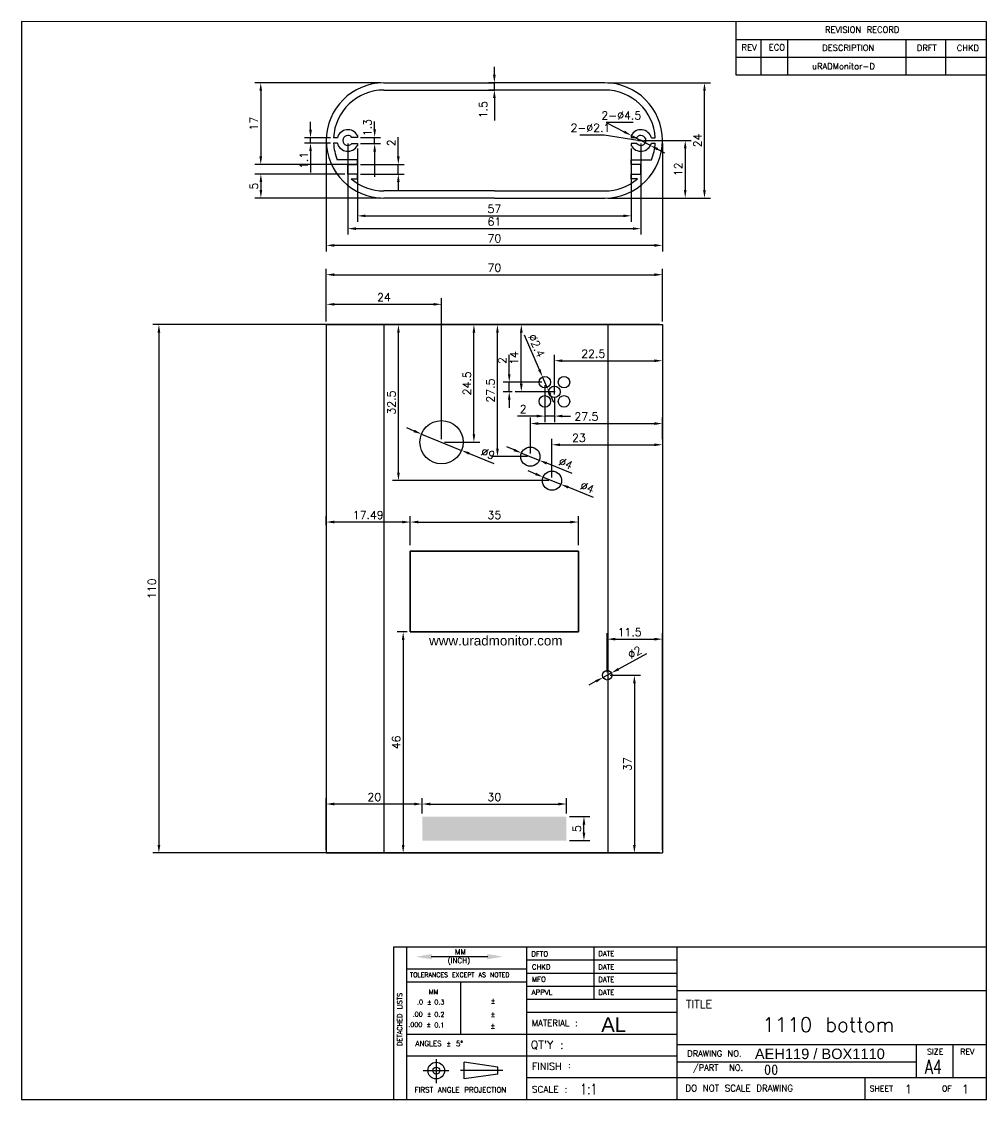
# Model space of a CAD drawing. Header units: millimetres. Extents: x 207 to 636, y 68 to 498.
# Drawn here: x 434.9 to 635.8, y 214.1 to 438.5 of the extents above; entities that cross this region are included whole.
import ezdxf
from ezdxf.enums import TextEntityAlignment as Align

# ---------------------------------------------------------------- set-up
doc = ezdxf.new("R2010")
doc.units = ezdxf.units.MM
for name, color, linetype, lineweight in [('Callout', 3, 'Continuous', 0), ('CAXA0', 7, 'Continuous', 70), ('Contour line', 1, 'Continuous', 15), ('Draw', 7, 'Continuous', 35), ('TEXT', 7, 'Continuous', 20)]:
    doc.layers.add(name, color=color, linetype=linetype, lineweight=lineweight)
doc.styles.add('_YES', font='ROMANC.SHX', dxfattribs={"height": 1.5})
doc.styles.add('ADESK2', font='romans')
doc.styles.get("Standard").update_dxf_attribs({"font": 'txt.shx'})
doc.styles.add('样式 1', font='Arial.ttf')
doc.dimstyles.new('ISO-25', dxfattribs={"dimtxt": 2.5, "dimasz": 2, "dimexe": 1.25, "dimexo": 0.625, "dimtad": 1, "dimdsep": 46, "dimtxsty": 'Standard', "dimcen": 2.5, "dimclrt": 256, "dimadec": 0, "dimazin": 0, "dimtfac": 1, "dimtmove": 0, "dimatfit": 3, "dimfxl": 1, "dimarcsym": 0})
picture_1 = doc.add_image_def('image1.png', size_in_pixel=(533, 256))

# ---------------------------------------------------------------- blocks, each defined once
blk = doc.blocks.new('*D104')
at = {"layer": 'Callout', "color": 0, "lineweight": -2, "transparency": 16777216}
for p, q in [((564.44, 413.7), (574.3, 413.7)), ((573.05, 412.04), (573.05, 403.37)), ((556.94, 401.7), (574.3, 401.7))]:
    blk.add_line(p, q, dxfattribs=at)
at = {"layer": 'Callout', "color": 0, "lineweight": 35, "transparency": 16777216}
for points in [[(572.78, 412.04), (573.33, 412.04), (573.05, 413.7)], [(572.78, 403.37), (573.33, 403.37), (573.05, 401.7)]]:
    blk.add_solid(points, dxfattribs=at)
at = {"layer": 'Defpoints', "color": 0, "lineweight": 35, "transparency": 16777216}
for p in [(563.82, 413.7), (556.32, 401.7), (573.05, 401.7)]:
    blk.add_point(p, dxfattribs=at)
at = {"layer": 'Callout', "lineweight": 25, "transparency": 16777216, "insert": (571.6, 407.7), "char_height": 1.667, "attachment_point": 5, "rotation": 90}
blk.add_mtext('12', dxfattribs=at)
blk = doc.blocks.new('*D102')
at = {"layer": 'Callout', "color": 0, "lineweight": -2, "transparency": 16777216}
for p, q in [((498.32, 413.08), (498.32, 390.61)), ((568.32, 413.08), (568.32, 390.61)), ((566.65, 391.86), (499.98, 391.86))]:
    blk.add_line(p, q, dxfattribs=at)
at = {"layer": 'Callout', "color": 0, "lineweight": 35, "transparency": 16777216}
for points in [[(499.98, 392.14), (499.98, 391.58), (498.32, 391.86)], [(566.65, 392.14), (566.65, 391.58), (568.32, 391.86)]]:
    blk.add_solid(points, dxfattribs=at)
at = {"layer": 'Defpoints', "color": 0, "lineweight": 35, "transparency": 16777216}
for p in [(498.32, 413.7), (568.32, 413.7), (498.32, 391.86)]:
    blk.add_point(p, dxfattribs=at)
at = {"layer": 'Callout', "lineweight": 25, "transparency": 16777216, "insert": (533.32, 393.32), "char_height": 1.667, "attachment_point": 5}
blk.add_mtext('70', dxfattribs=at)
blk = doc.blocks.new('*D105')
at = {"layer": 'Callout', "color": 0, "lineweight": -2, "transparency": 16777216}
for p, q in [((502.82, 413.08), (502.82, 394.1)), ((563.82, 413.08), (563.82, 394.1)), ((504.48, 395.35), (562.15, 395.35))]:
    blk.add_line(p, q, dxfattribs=at)
at = {"layer": 'Callout', "color": 0, "lineweight": 35, "transparency": 16777216}
for points in [[(504.48, 395.63), (504.48, 395.07), (502.82, 395.35)], [(562.15, 395.63), (562.15, 395.07), (563.82, 395.35)]]:
    blk.add_solid(points, dxfattribs=at)
at = {"layer": 'Defpoints', "color": 0, "lineweight": 35, "transparency": 16777216}
for p in [(502.82, 413.7), (563.82, 413.7), (563.82, 395.35)]:
    blk.add_point(p, dxfattribs=at)
at = {"layer": 'Callout', "lineweight": 25, "transparency": 16777216, "insert": (533.32, 396.81), "char_height": 1.667, "attachment_point": 5}
blk.add_mtext('61', dxfattribs=at)
blk = doc.blocks.new('*D106')
at = {"layer": 'Callout', "color": 0, "lineweight": -2, "transparency": 16777216}
for p, q in [((504.82, 412.05), (504.82, 396.76)), ((561.82, 412.05), (561.82, 396.76)), ((506.48, 398.01), (560.15, 398.01))]:
    blk.add_line(p, q, dxfattribs=at)
at = {"layer": 'Callout', "color": 0, "lineweight": 35, "transparency": 16777216}
for points in [[(506.48, 398.29), (506.48, 397.74), (504.82, 398.01)], [(560.15, 398.29), (560.15, 397.74), (561.82, 398.01)]]:
    blk.add_solid(points, dxfattribs=at)
at = {"layer": 'Defpoints', "color": 0, "lineweight": 35, "transparency": 16777216}
for p in [(504.82, 412.67), (561.82, 412.67), (561.82, 398.01)]:
    blk.add_point(p, dxfattribs=at)
at = {"layer": 'Callout', "lineweight": 25, "transparency": 16777216, "insert": (533.32, 399.47), "char_height": 1.667, "attachment_point": 5}
blk.add_mtext('57', dxfattribs=at)
blk = doc.blocks.new('*D107')
at = {"layer": 'Callout', "color": 0, "lineweight": -2, "transparency": 16777216}
for p, q in [((556.94, 425.7), (578.31, 425.7)), ((577.06, 403.37), (577.06, 424.04)), ((557.57, 401.7), (578.31, 401.7))]:
    blk.add_line(p, q, dxfattribs=at)
at = {"layer": 'Callout', "color": 0, "lineweight": 35, "transparency": 16777216}
for points in [[(576.78, 424.04), (577.33, 424.04), (577.06, 425.7)], [(576.78, 403.37), (577.33, 403.37), (577.06, 401.7)]]:
    blk.add_solid(points, dxfattribs=at)
at = {"layer": 'Defpoints', "color": 0, "lineweight": 35, "transparency": 16777216}
for p in [(556.32, 425.7), (577.06, 425.7), (556.94, 401.7)]:
    blk.add_point(p, dxfattribs=at)
at = {"layer": 'Callout', "lineweight": 25, "transparency": 16777216, "insert": (575.6, 413.7), "char_height": 1.667, "attachment_point": 5, "rotation": 90}
blk.add_mtext('24', dxfattribs=at)
blk = doc.blocks.new('*D108')
at = {"layer": 'Callout', "color": 0, "lineweight": -2, "transparency": 16777216}
for p, q in [((567.69, 375.38), (462.23, 375.38)), ((463.48, 373.72), (463.48, 267.05)), ((567.69, 265.38), (462.23, 265.38))]:
    blk.add_line(p, q, dxfattribs=at)
at = {"layer": 'Callout', "color": 0, "lineweight": 35, "transparency": 16777216}
for points in [[(463.2, 373.72), (463.76, 373.72), (463.48, 375.38)], [(463.2, 267.05), (463.76, 267.05), (463.48, 265.38)]]:
    blk.add_solid(points, dxfattribs=at)
at = {"layer": 'Defpoints', "color": 0, "lineweight": 35, "transparency": 16777216}
for p in [(568.32, 375.38), (463.48, 265.38), (568.32, 265.38)]:
    blk.add_point(p, dxfattribs=at)
at = {"layer": 'Callout', "lineweight": 25, "transparency": 16777216, "insert": (462.02, 320.38), "char_height": 1.667, "attachment_point": 5, "rotation": 90}
blk.add_mtext('110', dxfattribs=at)
blk = doc.blocks.new('*D103')
at = {"layer": 'Callout', "color": 0, "lineweight": -2, "transparency": 16777216}
for p, q in [((513.32, 410.37), (513.32, 414.4)), ((505.44, 408.7), (514.57, 408.7)), ((513.32, 406.7), (513.32, 408.7)), ((505.44, 406.7), (514.57, 406.7)), ((513.32, 405.04), (513.32, 403.37))]:
    blk.add_line(p, q, dxfattribs=at)
at = {"layer": 'Callout', "color": 0, "lineweight": 35, "transparency": 16777216}
for points in [[(513.04, 410.37), (513.6, 410.37), (513.32, 408.7)], [(513.04, 405.04), (513.6, 405.04), (513.32, 406.7)]]:
    blk.add_solid(points, dxfattribs=at)
at = {"layer": 'Defpoints', "color": 0, "lineweight": 35, "transparency": 16777216}
for p in [(504.82, 408.7), (513.32, 408.7), (504.82, 406.7)]:
    blk.add_point(p, dxfattribs=at)
at = {"layer": 'Callout', "lineweight": 35, "transparency": 16777216, "insert": (511.86, 413.22), "char_height": 1.67, "attachment_point": 5, "rotation": 90}
blk.add_mtext('2', dxfattribs=at)
blk = doc.blocks.new('*D109')
at = {"layer": 'Callout', "color": 0, "lineweight": -2, "transparency": 16777216}
for p, q in [((502.19, 406.7), (483.46, 406.7)), ((484.71, 405.04), (484.71, 403.37)), ((509.69, 401.7), (483.46, 401.7))]:
    blk.add_line(p, q, dxfattribs=at)
at = {"layer": 'Callout', "color": 0, "lineweight": 35, "transparency": 16777216}
for points in [[(484.43, 405.04), (484.99, 405.04), (484.71, 406.7)], [(484.43, 403.37), (484.99, 403.37), (484.71, 401.7)]]:
    blk.add_solid(points, dxfattribs=at)
at = {"layer": 'Defpoints', "color": 0, "lineweight": 35, "transparency": 16777216}
for p in [(502.82, 406.7), (484.71, 401.7), (510.32, 401.7)]:
    blk.add_point(p, dxfattribs=at)
at = {"layer": 'Callout', "lineweight": 35, "transparency": 16777216, "insert": (483.25, 404.2), "char_height": 1.67, "attachment_point": 5, "rotation": 90}
blk.add_mtext('5', dxfattribs=at)
blk = doc.blocks.new('*D110')
at = {"layer": 'Callout', "color": 0, "lineweight": -2, "transparency": 16777216}
for p, q in [((509.69, 425.7), (483.43, 425.7)), ((484.68, 424.04), (484.68, 410.37)), ((504.82, 408.7), (483.43, 408.7))]:
    blk.add_line(p, q, dxfattribs=at)
at = {"layer": 'Callout', "color": 0, "lineweight": 35, "transparency": 16777216}
for points in [[(484.4, 424.04), (484.96, 424.04), (484.68, 425.7)], [(484.4, 410.37), (484.96, 410.37), (484.68, 408.7)]]:
    blk.add_solid(points, dxfattribs=at)
at = {"layer": 'Defpoints', "color": 0, "lineweight": 35, "transparency": 16777216}
for p in [(510.32, 425.7), (484.68, 408.7), (505.44, 408.7)]:
    blk.add_point(p, dxfattribs=at)
at = {"layer": 'Callout', "lineweight": 35, "transparency": 16777216, "insert": (483.22, 417.2), "char_height": 1.667, "attachment_point": 5, "rotation": 90}
blk.add_mtext('17', dxfattribs=at)
blk = doc.blocks.new('*D111')
at = {"layer": 'Callout', "color": 0, "lineweight": -2, "transparency": 16777216}
for p, q in [((498.32, 376.01), (498.32, 387.01)), ((568.32, 376.01), (568.32, 387.01)), ((499.98, 385.76), (566.65, 385.76))]:
    blk.add_line(p, q, dxfattribs=at)
at = {"layer": 'Callout', "color": 0, "lineweight": 35, "transparency": 16777216}
for points in [[(499.98, 386.04), (499.98, 385.48), (498.32, 385.76)], [(566.65, 386.04), (566.65, 385.48), (568.32, 385.76)]]:
    blk.add_solid(points, dxfattribs=at)
at = {"layer": 'Defpoints', "color": 0, "lineweight": 35, "transparency": 16777216}
for p in [(568.32, 385.76), (498.32, 375.38), (568.32, 375.38)]:
    blk.add_point(p, dxfattribs=at)
at = {"layer": 'Callout', "lineweight": 35, "transparency": 16777216, "insert": (533.32, 387.22), "char_height": 1.667, "attachment_point": 5}
blk.add_mtext('70', dxfattribs=at)
blk = doc.blocks.new('*D112')
at = {"layer": 'Callout', "color": 0, "lineweight": -2, "transparency": 16777216}
for p, q in [((516.61, 353.22), (515.07, 353.85)), ((518.16, 352.59), (526.49, 349.19)), ((533.3, 346.4), (528.03, 348.56))]:
    blk.add_line(p, q, dxfattribs=at)
at = {"layer": 'Callout', "color": 0, "lineweight": 35, "transparency": 16777216}
for points in [[(516.72, 353.48), (516.51, 352.96), (518.16, 352.59)], [(528.14, 348.81), (527.93, 348.3), (526.49, 349.19)]]:
    blk.add_solid(points, dxfattribs=at)
at = {"layer": 'Defpoints', "color": 0, "lineweight": 35, "transparency": 16777216}
for p in [(518.16, 352.59), (526.49, 349.19)]:
    blk.add_point(p, dxfattribs=at)
at = {"layer": 'Callout', "lineweight": 25, "transparency": 16777216, "insert": (531.99, 348.51), "char_height": 1.667, "attachment_point": 5, "rotation": 337.7794}
blk.add_mtext('∅9', dxfattribs=at)
blk = doc.blocks.new('*D113')
at = {"layer": 'Callout', "color": 0, "lineweight": -2, "transparency": 16777216}
for p, q in [((556.32, 375.38), (527.81, 375.38)), ((529.06, 352.56), (529.06, 373.72)), ((522.95, 350.89), (530.31, 350.89))]:
    blk.add_line(p, q, dxfattribs=at)
at = {"layer": 'Callout', "color": 0, "lineweight": 35, "transparency": 16777216}
for points in [[(528.79, 373.72), (529.34, 373.72), (529.06, 375.38)], [(528.79, 352.56), (529.34, 352.56), (529.06, 350.89)]]:
    blk.add_solid(points, dxfattribs=at)
at = {"layer": 'Defpoints', "color": 0, "lineweight": 35, "transparency": 16777216}
for p in [(529.06, 375.38), (556.94, 375.38), (522.32, 350.89)]:
    blk.add_point(p, dxfattribs=at)
at = {"layer": 'Callout', "lineweight": 35, "transparency": 16777216, "insert": (527.61, 363.14), "char_height": 1.667, "attachment_point": 5, "rotation": 90}
blk.add_mtext('24.5', dxfattribs=at)
blk = doc.blocks.new('*D114')
at = {"layer": 'Callout', "color": 0, "lineweight": -2, "transparency": 16777216}
for p, q in [((498.32, 376.63), (498.32, 380.84)), ((520.65, 379.59), (499.98, 379.59)), ((522.32, 351.51), (522.32, 380.84))]:
    blk.add_line(p, q, dxfattribs=at)
at = {"layer": 'Callout', "color": 0, "lineweight": 35, "transparency": 16777216}
for points in [[(499.98, 379.87), (499.98, 379.32), (498.32, 379.59)], [(520.65, 379.87), (520.65, 379.32), (522.32, 379.59)]]:
    blk.add_solid(points, dxfattribs=at)
at = {"layer": 'Defpoints', "color": 0, "lineweight": 35, "transparency": 16777216}
for p in [(498.32, 379.59), (498.32, 376.01), (522.32, 350.89)]:
    blk.add_point(p, dxfattribs=at)
at = {"layer": 'Callout', "lineweight": 35, "transparency": 16777216, "insert": (510.32, 381.05), "char_height": 1.667, "attachment_point": 5}
blk.add_mtext('24', dxfattribs=at)
blk = doc.blocks.new('*D115')
at = {"layer": 'Callout', "color": 0, "lineweight": -2, "transparency": 16777216}
for p, q in [((498.94, 375.38), (540.18, 375.38)), ((538.93, 363.05), (538.93, 373.72)), ((545.99, 361.39), (537.68, 361.39))]:
    blk.add_line(p, q, dxfattribs=at)
at = {"layer": 'Callout', "color": 0, "lineweight": 35, "transparency": 16777216}
for points in [[(538.65, 373.72), (539.2, 373.72), (538.93, 375.38)], [(538.65, 363.05), (539.2, 363.05), (538.93, 361.39)]]:
    blk.add_solid(points, dxfattribs=at)
at = {"layer": 'Defpoints', "color": 0, "lineweight": 35, "transparency": 16777216}
for p in [(498.32, 375.38), (538.93, 375.38), (546.61, 361.39)]:
    blk.add_point(p, dxfattribs=at)
at = {"layer": 'Callout', "lineweight": 35, "transparency": 16777216, "insert": (537.47, 368.39), "char_height": 1.667, "attachment_point": 5, "rotation": 90}
blk.add_mtext('14', dxfattribs=at)
blk = doc.blocks.new('*D116')
at = {"layer": 'Callout', "color": 0, "lineweight": -2, "transparency": 16777216}
for p, q in [((568.32, 374.76), (568.32, 366.6)), ((545.82, 360.84), (545.82, 369.1)), ((547.49, 367.85), (566.65, 367.85))]:
    blk.add_line(p, q, dxfattribs=at)
at = {"layer": 'Callout', "color": 0, "lineweight": 35, "transparency": 16777216}
for points in [[(547.49, 368.13), (547.49, 367.57), (545.82, 367.85)], [(566.65, 368.13), (566.65, 367.57), (568.32, 367.85)]]:
    blk.add_solid(points, dxfattribs=at)
at = {"layer": 'Defpoints', "color": 0, "lineweight": 35, "transparency": 16777216}
for p in [(568.32, 375.38), (568.32, 367.85), (545.82, 360.22)]:
    blk.add_point(p, dxfattribs=at)
at = {"layer": 'Callout', "lineweight": 35, "transparency": 16777216, "insert": (553.9, 369.31), "char_height": 1.667, "attachment_point": 5}
blk.add_mtext('22.5', dxfattribs=at)
blk = doc.blocks.new('*D117')
at = {"layer": 'Callout', "color": 0, "lineweight": -2, "transparency": 16777216}
for p, q in [((541.92, 344.27), (540.38, 344.91)), ((543.46, 343.64), (547.16, 342.13)), ((553.98, 339.35), (548.71, 341.5))]:
    blk.add_line(p, q, dxfattribs=at)
at = {"layer": 'Callout', "color": 0, "lineweight": 35, "transparency": 16777216}
for points in [[(542.02, 344.53), (541.81, 344.02), (543.46, 343.64)], [(548.81, 341.76), (548.6, 341.24), (547.16, 342.13)]]:
    blk.add_solid(points, dxfattribs=at)
at = {"layer": 'Defpoints', "color": 0, "lineweight": 35, "transparency": 16777216}
for p in [(543.46, 343.64), (547.16, 342.13)]:
    blk.add_point(p, dxfattribs=at)
at = {"layer": 'Callout', "lineweight": 25, "transparency": 16777216, "insert": (552.67, 341.46), "char_height": 1.667, "attachment_point": 5, "rotation": 337.7794}
blk.add_mtext('∅4', dxfattribs=at)
blk = doc.blocks.new('*D118')
at = {"layer": 'Callout', "color": 0, "lineweight": -2, "transparency": 16777216}
for p, q in [((568.32, 374.76), (568.32, 349.11)), ((545.31, 343.51), (545.31, 351.61)), ((546.98, 350.36), (566.65, 350.36))]:
    blk.add_line(p, q, dxfattribs=at)
at = {"layer": 'Callout', "color": 0, "lineweight": 35, "transparency": 16777216}
for points in [[(546.98, 350.63), (546.98, 350.08), (545.31, 350.36)], [(566.65, 350.63), (566.65, 350.08), (568.32, 350.36)]]:
    blk.add_solid(points, dxfattribs=at)
at = {"layer": 'Defpoints', "color": 0, "lineweight": 35, "transparency": 16777216}
for p in [(568.32, 375.38), (568.32, 350.36), (545.31, 342.89)]:
    blk.add_point(p, dxfattribs=at)
at = {"layer": 'Callout', "lineweight": 35, "transparency": 16777216, "insert": (550.92, 351.81), "char_height": 1.667, "attachment_point": 5}
blk.add_mtext('23', dxfattribs=at)
blk = doc.blocks.new('*D119')
at = {"layer": 'Callout', "color": 0, "lineweight": -2, "transparency": 16777216}
for p, q in [((498.32, 375.38), (514.6, 375.38)), ((513.35, 344.55), (513.35, 373.72)), ((544.69, 342.89), (512.1, 342.89))]:
    blk.add_line(p, q, dxfattribs=at)
at = {"layer": 'Callout', "color": 0, "lineweight": 35, "transparency": 16777216}
for points in [[(513.07, 373.72), (513.62, 373.72), (513.35, 375.38)], [(513.07, 344.55), (513.62, 344.55), (513.35, 342.89)]]:
    blk.add_solid(points, dxfattribs=at)
at = {"layer": 'Defpoints', "color": 0, "lineweight": 35, "transparency": 16777216}
for p in [(497.69, 375.38), (513.35, 375.38), (545.31, 342.89)]:
    blk.add_point(p, dxfattribs=at)
at = {"layer": 'Callout', "lineweight": 35, "transparency": 16777216, "insert": (511.89, 359.14), "char_height": 1.667, "attachment_point": 5, "rotation": 90}
blk.add_mtext('32.5', dxfattribs=at)
blk = doc.blocks.new('*D120')
at = {"layer": 'Callout', "color": 0, "lineweight": -2, "transparency": 16777216}
for p, q in [((537.42, 349.27), (535.88, 349.9)), ((538.96, 348.64), (542.67, 347.13)), ((549.48, 344.35), (544.21, 346.5))]:
    blk.add_line(p, q, dxfattribs=at)
at = {"layer": 'Callout', "color": 0, "lineweight": 35, "transparency": 16777216}
for points in [[(537.53, 349.53), (537.32, 349.01), (538.96, 348.64)], [(544.31, 346.76), (544.1, 346.24), (542.67, 347.13)]]:
    blk.add_solid(points, dxfattribs=at)
at = {"layer": 'Defpoints', "color": 0, "lineweight": 35, "transparency": 16777216}
for p in [(538.96, 348.64), (542.67, 347.13)]:
    blk.add_point(p, dxfattribs=at)
at = {"layer": 'Callout', "lineweight": 25, "transparency": 16777216, "insert": (548.17, 346.46), "char_height": 1.667, "attachment_point": 5, "rotation": 337.7794}
blk.add_mtext('∅4', dxfattribs=at)
blk = doc.blocks.new('*D121')
at = {"layer": 'Callout', "color": 0, "lineweight": -2, "transparency": 16777216}
for p, q in [((498.94, 375.38), (535.21, 375.38)), ((533.96, 349.55), (533.96, 373.72)), ((540.19, 347.89), (532.71, 347.89))]:
    blk.add_line(p, q, dxfattribs=at)
at = {"layer": 'Callout', "color": 0, "lineweight": 35, "transparency": 16777216}
for points in [[(533.68, 373.72), (534.23, 373.72), (533.96, 375.38)], [(533.68, 349.55), (534.23, 349.55), (533.96, 347.89)]]:
    blk.add_solid(points, dxfattribs=at)
at = {"layer": 'Defpoints', "color": 0, "lineweight": 35, "transparency": 16777216}
for p in [(498.32, 375.38), (533.96, 375.38), (540.82, 347.89)]:
    blk.add_point(p, dxfattribs=at)
at = {"layer": 'Callout', "lineweight": 35, "transparency": 16777216, "insert": (532.5, 361.63), "char_height": 1.667, "attachment_point": 5, "rotation": 90}
blk.add_mtext('27.5', dxfattribs=at)
blk = doc.blocks.new('*D122')
at = {"layer": 'Callout', "color": 0, "lineweight": -2, "transparency": 16777216}
for p, q in [((540.82, 348.51), (540.82, 356.02)), ((542.48, 354.77), (566.65, 354.77)), ((568.32, 351.51), (568.32, 356.02))]:
    blk.add_line(p, q, dxfattribs=at)
at = {"layer": 'Callout', "color": 0, "lineweight": 35, "transparency": 16777216}
for points in [[(542.48, 355.05), (542.48, 354.49), (540.82, 354.77)], [(566.65, 355.05), (566.65, 354.49), (568.32, 354.77)]]:
    blk.add_solid(points, dxfattribs=at)
at = {"layer": 'Defpoints', "color": 0, "lineweight": 35, "transparency": 16777216}
for p in [(568.32, 354.77), (568.32, 350.89), (540.82, 347.89)]:
    blk.add_point(p, dxfattribs=at)
at = {"layer": 'Callout', "lineweight": 35, "transparency": 16777216, "insert": (552.48, 356.23), "char_height": 1.667, "attachment_point": 5}
blk.add_mtext('27.5', dxfattribs=at)
blk = doc.blocks.new('*D123')
at = {"layer": 'Callout', "color": 0, "lineweight": -2, "transparency": 16777216}
for p, q in [((565.01, 306.82), (559.16, 303.65)), ((554.47, 301.12), (553, 300.32)), ((555.93, 301.91), (557.69, 302.86))]:
    blk.add_line(p, q, dxfattribs=at)
at = {"layer": 'Callout', "color": 0, "lineweight": 35, "transparency": 16777216}
for points in [[(559.03, 303.9), (559.29, 303.41), (557.69, 302.86)], [(554.34, 301.36), (554.6, 300.87), (555.93, 301.91)]]:
    blk.add_solid(points, dxfattribs=at)
at = {"layer": 'Defpoints', "color": 0, "lineweight": 35, "transparency": 16777216}
for p in [(555.93, 301.91), (557.69, 302.86)]:
    blk.add_point(p, dxfattribs=at)
at = {"layer": 'Callout', "lineweight": 25, "transparency": 16777216, "insert": (562.55, 307.14), "char_height": 1.667, "attachment_point": 5, "rotation": 28.4135}
blk.add_mtext('∅2', dxfattribs=at)
blk = doc.blocks.new('*D124')
at = {"layer": 'Callout', "color": 0, "lineweight": -2, "transparency": 16777216}
for p, q in [((557.44, 302.38), (563.72, 302.38)), ((562.47, 300.72), (562.47, 267.05)), ((498.32, 265.38), (563.72, 265.38))]:
    blk.add_line(p, q, dxfattribs=at)
at = {"layer": 'Callout', "color": 0, "lineweight": 35, "transparency": 16777216}
for points in [[(562.19, 300.72), (562.74, 300.72), (562.47, 302.38)], [(562.19, 267.05), (562.74, 267.05), (562.47, 265.38)]]:
    blk.add_solid(points, dxfattribs=at)
at = {"layer": 'Defpoints', "color": 0, "lineweight": 35, "transparency": 16777216}
for p in [(556.81, 302.38), (497.69, 265.38), (562.47, 265.38)]:
    blk.add_point(p, dxfattribs=at)
at = {"layer": 'Callout', "lineweight": 35, "transparency": 16777216, "insert": (561.01, 283.88), "char_height": 1.667, "attachment_point": 5, "rotation": 90}
blk.add_mtext('37', dxfattribs=at)
blk = doc.blocks.new('*D125')
at = {"layer": 'Callout', "color": 0, "lineweight": -2, "transparency": 16777216}
for p, q in [((556.81, 303.01), (556.81, 311.14)), ((558.48, 309.89), (566.65, 309.89)), ((568.32, 266.01), (568.32, 311.14))]:
    blk.add_line(p, q, dxfattribs=at)
at = {"layer": 'Callout', "color": 0, "lineweight": 35, "transparency": 16777216}
for points in [[(558.48, 310.17), (558.48, 309.61), (556.81, 309.89)], [(566.65, 310.17), (566.65, 309.61), (568.32, 309.89)]]:
    blk.add_solid(points, dxfattribs=at)
at = {"layer": 'Defpoints', "color": 0, "lineweight": 35, "transparency": 16777216}
for p in [(568.32, 309.89), (556.81, 302.38), (568.32, 265.38)]:
    blk.add_point(p, dxfattribs=at)
at = {"layer": 'Callout', "lineweight": 35, "transparency": 16777216, "insert": (561.48, 311.35), "char_height": 1.667, "attachment_point": 5}
blk.add_mtext('11.5', dxfattribs=at)
blk = doc.blocks.new('*D173')
at = {"layer": 'Callout', "color": 0, "lineweight": -2, "transparency": 16777216}
for p, q in [((539.5, 373.27), (542.67, 366.01)), ((544.3, 362.29), (543.34, 364.49)), ((544.96, 360.76), (545.63, 359.23))]:
    blk.add_line(p, q, dxfattribs=at)
at = {"layer": 'Callout', "color": 0, "lineweight": 35, "transparency": 16777216}
for points in [[(542.92, 366.12), (542.42, 365.9), (543.34, 364.49)], [(545.22, 360.87), (544.71, 360.65), (544.3, 362.29)]]:
    blk.add_solid(points, dxfattribs=at)
at = {"layer": 'Defpoints', "color": 0, "lineweight": 35, "transparency": 16777216}
for p in [(543.34, 364.49), (544.3, 362.29)]:
    blk.add_point(p, dxfattribs=at)
at = {"layer": 'Callout', "lineweight": 35, "transparency": 16777216, "insert": (542.09, 370.99), "char_height": 1.667, "attachment_point": 5, "rotation": 293.595}
blk.add_mtext('∅2.4', dxfattribs=at)
blk = doc.blocks.new('*D174')
at = {"layer": 'Callout', "color": 0, "lineweight": -2, "transparency": 16777216}
for p, q in [((543.82, 362.76), (543.82, 355.08)), ((545.82, 360.22), (545.82, 355.08)), ((542.15, 356.33), (538.12, 356.33)), ((545.82, 356.33), (543.82, 356.33)), ((547.49, 356.33), (549.15, 356.33))]:
    blk.add_line(p, q, dxfattribs=at)
at = {"layer": 'Callout', "color": 0, "lineweight": 35, "transparency": 16777216}
for points in [[(542.15, 356.61), (542.15, 356.05), (543.82, 356.33)], [(547.49, 356.61), (547.49, 356.05), (545.82, 356.33)]]:
    blk.add_solid(points, dxfattribs=at)
at = {"layer": 'Defpoints', "color": 0, "lineweight": 35, "transparency": 16777216}
for p in [(543.82, 363.39), (545.82, 360.84), (543.82, 356.33)]:
    blk.add_point(p, dxfattribs=at)
at = {"layer": 'Callout', "lineweight": 35, "transparency": 16777216, "insert": (539.3, 357.79), "char_height": 1.67, "attachment_point": 5}
blk.add_mtext('2', dxfattribs=at)
blk = doc.blocks.new('*D175')
at = {"layer": 'Callout', "color": 0, "lineweight": -2, "transparency": 16777216}
for p, q in [((536.41, 365.05), (536.41, 369.08)), ((543.19, 363.39), (535.16, 363.39)), ((537.05, 361.39), (535.16, 361.39)), ((536.41, 361.39), (536.41, 363.39)), ((536.41, 359.72), (536.41, 358.05))]:
    blk.add_line(p, q, dxfattribs=at)
at = {"layer": 'Callout', "color": 0, "lineweight": 35, "transparency": 16777216}
for points in [[(536.14, 365.05), (536.69, 365.05), (536.41, 363.39)], [(536.14, 359.72), (536.69, 359.72), (536.41, 361.39)]]:
    blk.add_solid(points, dxfattribs=at)
at = {"layer": 'Defpoints', "color": 0, "lineweight": 35, "transparency": 16777216}
for p in [(536.41, 363.39), (537.68, 361.39), (543.82, 363.39)]:
    blk.add_point(p, dxfattribs=at)
at = {"layer": 'Callout', "lineweight": 35, "transparency": 16777216, "insert": (534.96, 367.9), "char_height": 1.67, "attachment_point": 5, "rotation": 90}
blk.add_mtext('2', dxfattribs=at)
blk = doc.blocks.new('*D192')
at = {"layer": 'Callout', "color": 0, "lineweight": -2, "transparency": 16777216}
for p, q in [((515.81, 329.43), (515.81, 335.52)), ((550.81, 329.43), (550.81, 335.52)), ((517.47, 334.27), (549.14, 334.27))]:
    blk.add_line(p, q, dxfattribs=at)
at = {"layer": 'Callout', "color": 0, "lineweight": 35, "transparency": 16777216}
for points in [[(517.47, 334.55), (517.47, 333.99), (515.81, 334.27)], [(549.14, 334.55), (549.14, 333.99), (550.81, 334.27)]]:
    blk.add_solid(points, dxfattribs=at)
at = {"layer": 'Defpoints', "color": 0, "lineweight": 35, "transparency": 16777216}
for p in [(550.81, 334.27), (515.81, 328.81), (550.81, 328.81)]:
    blk.add_point(p, dxfattribs=at)
at = {"layer": 'Callout', "lineweight": 35, "transparency": 16777216, "insert": (533.31, 335.73), "char_height": 1.667, "attachment_point": 5}
blk.add_mtext('35', dxfattribs=at)
blk = doc.blocks.new('*D193')
at = {"layer": 'Callout', "color": 0, "lineweight": -2, "transparency": 16777216}
for p, q in [((498.32, 333.65), (498.32, 335.52)), ((515.81, 334.9), (515.81, 335.52)), ((514.14, 334.27), (499.98, 334.27))]:
    blk.add_line(p, q, dxfattribs=at)
at = {"layer": 'Callout', "color": 0, "lineweight": 35, "transparency": 16777216}
for points in [[(499.98, 334.55), (499.98, 333.99), (498.32, 334.27)], [(514.14, 334.55), (514.14, 333.99), (515.81, 334.27)]]:
    blk.add_solid(points, dxfattribs=at)
at = {"layer": 'Defpoints', "color": 0, "lineweight": 35, "transparency": 16777216}
for p in [(498.32, 334.27), (498.32, 333.02), (515.81, 334.27)]:
    blk.add_point(p, dxfattribs=at)
at = {"layer": 'Callout', "lineweight": 35, "transparency": 16777216, "insert": (507.06, 335.73), "char_height": 1.667, "attachment_point": 5}
blk.add_mtext('17.49', dxfattribs=at)
blk = doc.blocks.new('*D194')
at = {"layer": 'Callout', "color": 0, "lineweight": -2, "transparency": 16777216}
for p, q in [((515.19, 311.39), (513.08, 311.39)), ((514.33, 309.72), (514.33, 267.05)), ((513.71, 265.38), (513.08, 265.38))]:
    blk.add_line(p, q, dxfattribs=at)
at = {"layer": 'Callout', "color": 0, "lineweight": 35, "transparency": 16777216}
for points in [[(514.06, 309.72), (514.61, 309.72), (514.33, 311.39)], [(514.06, 267.05), (514.61, 267.05), (514.33, 265.38)]]:
    blk.add_solid(points, dxfattribs=at)
at = {"layer": 'Defpoints', "color": 0, "lineweight": 35, "transparency": 16777216}
for p in [(515.82, 311.39), (514.33, 265.38), (514.33, 265.38)]:
    blk.add_point(p, dxfattribs=at)
at = {"layer": 'Callout', "lineweight": 35, "transparency": 16777216, "insert": (512.88, 288.39), "char_height": 1.667, "attachment_point": 5, "rotation": 90}
blk.add_mtext('46', dxfattribs=at)
blk = doc.blocks.new('*D195')
at = {"layer": 'Callout', "color": 0, "lineweight": -2, "transparency": 16777216}
for p, q in [((548.94, 272.95), (553.22, 272.95)), ((551.97, 269.62), (551.97, 271.28)), ((548.94, 267.95), (553.22, 267.95))]:
    blk.add_line(p, q, dxfattribs=at)
at = {"layer": 'Callout', "color": 0, "lineweight": 35, "transparency": 16777216}
for points in [[(551.69, 271.28), (552.25, 271.28), (551.97, 272.95)], [(551.69, 269.62), (552.25, 269.62), (551.97, 267.95)]]:
    blk.add_solid(points, dxfattribs=at)
at = {"layer": 'Defpoints', "color": 0, "lineweight": 35, "transparency": 16777216}
for p in [(548.31, 272.95), (551.97, 272.95), (548.31, 267.95)]:
    blk.add_point(p, dxfattribs=at)
at = {"layer": 'Callout', "lineweight": 35, "transparency": 16777216, "insert": (550.51, 270.45), "char_height": 1.67, "attachment_point": 5, "rotation": 90}
blk.add_mtext('5', dxfattribs=at)
blk = doc.blocks.new('*D196')
at = {"layer": 'Callout', "color": 0, "lineweight": -2, "transparency": 16777216}
for p, q in [((518.31, 273.58), (518.31, 276.82)), ((548.31, 273.58), (548.31, 276.82)), ((519.98, 275.57), (546.65, 275.57))]:
    blk.add_line(p, q, dxfattribs=at)
at = {"layer": 'Callout', "color": 0, "lineweight": 35, "transparency": 16777216}
for points in [[(519.98, 275.85), (519.98, 275.29), (518.31, 275.57)], [(546.65, 275.85), (546.65, 275.29), (548.31, 275.57)]]:
    blk.add_solid(points, dxfattribs=at)
at = {"layer": 'Defpoints', "color": 0, "lineweight": 35, "transparency": 16777216}
for p in [(548.31, 275.57), (518.31, 272.95), (548.31, 272.95)]:
    blk.add_point(p, dxfattribs=at)
at = {"layer": 'Callout', "lineweight": 35, "transparency": 16777216, "insert": (533.31, 277.03), "char_height": 1.667, "attachment_point": 5}
blk.add_mtext('30', dxfattribs=at)
blk = doc.blocks.new('*D197')
at = {"layer": 'Callout', "color": 0, "lineweight": -2, "transparency": 16777216}
for p, q in [((498.32, 266.01), (498.32, 276.82)), ((518.31, 273.58), (518.31, 276.82)), ((516.65, 275.57), (499.98, 275.57))]:
    blk.add_line(p, q, dxfattribs=at)
at = {"layer": 'Callout', "color": 0, "lineweight": 35, "transparency": 16777216}
for points in [[(499.98, 275.85), (499.98, 275.29), (498.32, 275.57)], [(516.65, 275.85), (516.65, 275.29), (518.31, 275.57)]]:
    blk.add_solid(points, dxfattribs=at)
at = {"layer": 'Defpoints', "color": 0, "lineweight": 35, "transparency": 16777216}
for p in [(498.32, 275.57), (518.31, 272.95, -0.37), (498.32, 265.38)]:
    blk.add_point(p, dxfattribs=at)
at = {"layer": 'Callout', "lineweight": 35, "transparency": 16777216, "insert": (508.32, 277.03), "char_height": 1.667, "attachment_point": 5}
blk.add_mtext('20', dxfattribs=at)

msp = doc.modelspace()

# ---------------------------------------------------------------- hatches: boundary and pattern name
at = {"layer": 'TEXT', "lineweight": 35}
h = msp.add_hatch(color=256, dxfattribs=at)
h.dxf.hatch_style = 1
h.paths.add_polyline_path([(548.314, 267.951), (548.314, 272.951), (518.314, 272.951), (518.314, 267.951)])

# ---------------------------------------------------------------- linework, layer by layer
at = {"layer": 'Callout', "lineweight": 25}
for p, q in [((533.317, 427.369), (533.317, 429.035)), ((533.317, 424.202), (533.317, 425.702)), ((533.317, 422.535), (533.317, 417.856)), ((508.396, 416.019), (508.396, 417.685)), ((562.241, 417.454), (556.617, 417.454)), ((556.617, 417.454), (560.344, 415.512)), ((499.207, 414.252), (493.79, 414.252)), ((499.207, 413.152), (493.79, 413.152)), ((505.442, 414.352), (509.646, 414.352)), ((505.442, 413.052), (509.646, 413.052)), ((508.396, 413.052), (508.396, 414.352)), ((551.098, 414.877), (556.167, 414.877)), ((556.167, 414.877), (563.208, 413.796)), ((565.813, 412.662), (561.822, 414.742)), ((508.396, 411.385), (508.396, 406.153)), ((567.291, 411.892), (568.769, 411.122))]:
    msp.add_line(p, q, dxfattribs=at)
at = {"layer": 'Callout', "color": 0, "lineweight": 25}
for p, q in [((498.317, 375.384), (498.317, 265.384)), ((498.317, 375.384), (568.317, 375.384)), ((510.317, 375.384), (510.317, 265.384)), ((556.942, 375.384), (556.942, 265.384)), ((568.317, 375.384), (568.317, 265.384)), ((498.317, 265.384), (568.317, 265.384))]:
    msp.add_line(p, q, dxfattribs=at)
at = {"layer": 'Callout', "lineweight": 25}
for points in [[(533.039, 427.369), (533.595, 427.369), (533.317, 425.702)], [(533.039, 422.535), (533.595, 422.535), (533.317, 424.202)], [(494.763, 415.919), (495.318, 415.919), (495.04, 414.252)], [(508.118, 416.019), (508.673, 416.019), (508.396, 414.352)], [(494.763, 411.485), (495.318, 411.485), (495.04, 413.152)], [(508.118, 411.385), (508.673, 411.385), (508.396, 413.052)], [(563.25, 414.07), (563.165, 413.521), (564.855, 413.543)], [(567.419, 412.139), (567.162, 411.646), (565.813, 412.662)]]:
    msp.add_solid(points, dxfattribs=at)
at = {"layer": 'CAXA0', "color": 0, "lineweight": 25}
for p, q in [((635.761, 438.386), (434.884, 438.455)), ((434.884, 438.455), (434.884, 214.075)), ((583.6, 438.386), (583.6, 427.364)), ((635.761, 214.075), (635.761, 438.386)), ((583.6, 434.712), (635.761, 434.712)), ((588.833, 427.364), (588.833, 434.712)), ((594.417, 427.364), (594.417, 434.712)), ((619.038, 427.364), (619.038, 434.712)), ((627.291, 427.364), (627.291, 434.712)), ((583.6, 431.038), (635.761, 431.038)), ((583.6, 427.364), (635.761, 427.364)), ((434.884, 414.369), (434.884, 214.075)), ((434.884, 414.369), (434.884, 214.075)), ((515.113, 214.075), (515.113, 245.824)), ((539.981, 245.824), (539.981, 214.075)), ((554.109, 234.939), (554.109, 245.824)), ((571.354, 214.075), (571.354, 245.824)), ((531.973, 243.794), (520.155, 243.794)), ((539.981, 243.103), (571.354, 243.103)), ((515.113, 241.289), (539.981, 241.289)), ((539.981, 240.382), (571.354, 240.382)), ((515.113, 238.567), (539.981, 238.567)), ((526.305, 227.682), (526.305, 238.567)), ((539.981, 237.66), (571.354, 237.66)), ((571.354, 236.753), (635.761, 236.753)), ((539.981, 234.939), (571.354, 234.939)), ((539.981, 232.217), (571.354, 232.217)), ((515.113, 227.682), (571.354, 227.682)), ((571.354, 225.505), (635.761, 225.505)), ((621.181, 218.61), (621.181, 225.505)), ((628.867, 218.61), (628.867, 225.505)), ((515.113, 223.146), (571.354, 223.146)), ((521.216, 222.485), (521.216, 217.471)), ((518.515, 220.075), (523.821, 220.075)), ((535.11, 220.075), (526.234, 220.075)), ((527.006, 218.338), (527.006, 221.811)), ((534.049, 220.798), (527.006, 221.811)), ((534.049, 219.351), (534.049, 220.798)), ((571.354, 221.892), (621.181, 221.892)), ((534.049, 219.351), (527.006, 218.338)), ((539.981, 218.61), (571.354, 218.61)), ((571.354, 218.61), (635.761, 218.61)), ((610.486, 214.075), (610.486, 218.61)), ((434.884, 214.075), (635.761, 214.075))]:
    msp.add_line(p, q, dxfattribs=at)
at = {"layer": 'CAXA0', "lineweight": 25}
for p, q in [((504.817, 414.733), (504.817, 414.352)), ((504.817, 413.052), (504.817, 412.671)), ((561.817, 414.733), (561.817, 414.352)), ((561.817, 413.052), (561.817, 412.671))]:
    msp.add_line(p, q, dxfattribs=at)
at = {"layer": 'CAXA0', "color": 0, "linetype": 'Continuous', "lineweight": 25}
for p, q in [((512.391, 214.075), (512.391, 245.824)), ((512.391, 245.824), (635.761, 245.824))]:
    msp.add_line(p, q, dxfattribs=at)
at = {"layer": 'CAXA0', "color": 0, "lineweight": 25}
for radius in [1.737, 0.724]:
    msp.add_circle((521.216, 220.075), radius, dxfattribs=at)
for points in [[(520.237, 243.25), (520.237, 244.339), (516.971, 243.794)], [(531.845, 244.339), (531.845, 243.25), (535.11, 243.794)]]:
    msp.add_solid(points, dxfattribs=at)
at = {"layer": 'Contour line', "lineweight": 25}
for centre, radius in [((543.817, 363.386), 1.2), ((547.817, 363.386), 1.2), ((545.82, 361.386), 1.2), ((543.817, 359.386), 1.2), ((547.817, 359.386), 1.2), ((522.321, 350.889), 4.5), ((540.815, 347.885), 2), ((545.313, 342.888), 2), ((556.814, 302.384), 1)]:
    msp.add_circle(centre, radius, dxfattribs=at)
at = {"layer": 'Draw', "lineweight": 25}
for p, q in [((510.317, 425.702), (533.317, 425.702)), ((510.317, 424.202), (533.317, 424.202)), ((555.692, 425.702), (532.067, 425.702)), ((555.692, 424.202), (532.067, 424.202)), ((556.317, 425.702), (533.317, 425.702)), ((556.317, 424.202), (533.317, 424.202)), ((495.04, 415.919), (495.04, 417.585)), ((495.04, 413.152), (495.04, 414.252)), ((500.635, 414.252), (499.832, 414.252)), ((500.635, 413.152), (499.832, 413.152)), ((504.817, 414.352), (503.642, 414.352)), ((503.642, 413.052), (504.817, 413.052)), ((561.817, 414.352), (562.993, 414.352)), ((562.993, 413.052), (561.817, 413.052)), ((565.999, 414.252), (566.803, 414.252)), ((565.999, 413.152), (566.803, 413.152)), ((495.04, 411.485), (495.04, 407.03)), ((504.817, 409.702), (500.609, 409.702)), ((502.817, 406.702), (502.817, 408.702)), ((502.817, 408.702), (504.817, 408.702)), ((504.817, 408.702), (504.817, 409.702)), ((561.817, 408.702), (561.817, 409.702)), ((561.817, 409.702), (566.025, 409.702)), ((563.817, 408.702), (561.817, 408.702)), ((563.817, 406.702), (563.817, 408.702)), ((504.817, 406.702), (502.817, 406.702)), ((504.817, 405.702), (504.817, 406.702)), ((561.817, 405.702), (561.817, 406.702)), ((561.817, 406.702), (563.817, 406.702)), ((503.516, 405.702), (504.817, 405.702)), ((563.118, 405.702), (561.817, 405.702)), ((533.317, 403.202), (510.317, 403.202)), ((533.317, 401.702), (510.317, 401.702)), ((533.317, 403.202), (556.317, 403.202)), ((533.317, 401.702), (556.317, 401.702))]:
    msp.add_line(p, q, dxfattribs=at)
for centre, radius, start, end in [((510.317, 413.702), 12, 90, 270), ((510.317, 413.702), 10.5, 90, 176.99742), ((556.317, 413.702), 12, 270, 90), ((556.317, 413.702), 10.5, 3.00258, 90), ((502.817, 413.702), 2.25, 27.26604, 165.851), ((563.817, 413.702), 2.25, 14.149, 152.73396), ((510.317, 413.702), 10.5, 183.00258, 202.39269), ((502.817, 413.702), 2.25, 194.149, 332.73396), ((502.817, 413.702), 1.05, 38.24662, 321.75338), ((563.817, 413.702), 2.25, 207.26604, 345.851), ((563.817, 413.702), 1.05, 218.24662, 141.75338), ((556.317, 413.702), 10.5, 337.60731, 356.99742), ((510.317, 413.702), 10.5, 229.63241, 270), ((556.317, 413.702), 10.5, 270, 310.36759)]:
    msp.add_arc(centre, radius, start, end, dxfattribs=at)
msp.add_solid([(560.472, 415.758), (560.215, 415.265), (561.822, 414.742)], dxfattribs=at)

# ---------------------------------------------------------------- texts
at = {"layer": 'Callout', "lineweight": 25, "char_height": 1.6667, "attachment_point": 5, "rotation": 90}
for s, insert in [('1.5', (531.019, 420.1)), ('1.3', (506.891, 416.368)), ('1.1', (493.661, 409.537))]:
    msp.add_mtext(s, dxfattribs=dict(at, insert=insert))
at = {"layer": 'Callout', "lineweight": 25, "char_height": 1.6667, "attachment_point": 5}
for s, insert in [('2-∅4.5', (559.741, 418.912)), ('2-∅2.1', (553.32, 416.335))]:
    msp.add_mtext(s, dxfattribs=dict(at, insert=insert))
at = {"layer": 'CAXA0', "color": 0, "lineweight": 25}
for s, height, p in [('REVISION RECORD', 1.26998, (602.174, 436.14)), ('ECO', 1.27, (590.445, 432.464)), ('DRFT', 1.27, (621.269, 432.347)), ('CHKD', 1.27, (629.59, 432.327)), ('MM', 1.0886, (525.138, 244.277)), ('DFTO', 1.0581, (541.023, 243.833)), ('(INCH)', 1.0886, (523.572, 242.464)), ('TOLERANCES EXCEPT AS NOTED', 0.94342, (515.771, 239.554)), ('CHKD', 1.0581, (541.141, 241.123)), ('MFO', 1.0581, (541.131, 238.556)), ('MM ', 0.9797, (519.662, 236.014)), ('APPVL', 1.0581, (541.084, 235.868)), ('.0 %%P ', 0.9797, (517.192, 233.844)), ('0.3', 0.9797, (520.822, 233.844)), (' %%P', 1.0886, (531.559, 234.056)), ('TITLE', 1.6764, (573.197, 233.068)), ('.00 %%P ', 0.9797, (516.316, 231.328)), ('0.2', 0.9797, (520.822, 231.287)), (' %%P', 1.0886, (531.543, 231.26)), ('.000 %%P ', 0.9797, (515.381, 229.158)), ('0.1', 0.9797, (520.822, 229.078)), (' %%P', 1.0886, (531.513, 228.849)), ('MATERIAL :', 1.303, (541.077, 229.337)), ('ANGLES %%P 5%%d', 1.08856, (516.881, 225.159)), ("QT'Y :", 1.6459, (540.916, 224.625)), ('DRAWING NO.', 1.25647, (573.482, 222.996)), ('FINISH', 1.4696, (541.149, 220.218)), ('/PART  NO.', 1.2565, (574.666, 220.064)), ('FIRST ANGLE PROJECTION', 1.08856, (516.706, 215.537)), ('SCALE :', 1.3716, (541.119, 215.492)), ('DO NOT SCALE DRAWING', 1.3226, (573.084, 215.76))]:
    msp.add_text(s, height=height, dxfattribs=at).set_placement(p)
for s, height, style, p in [('REV', 1.27, 'ADESK2', (584.775, 432.44)), ('DESCRIPTION', 1.26998, 'ADESK2', (601.585, 432.365)), ('uRADMonitor-D', 1.26998, 'ADESK2', (599.456, 428.514)), ('DATE', 1.0613, 'ADESK2', (554.94, 243.908)), ('DATE', 1.0613, 'ADESK2', (554.94, 241.11)), ('DATE', 1.0613, 'ADESK2', (554.94, 238.519)), ('DATE', 1.0613, 'ADESK2', (554.94, 235.824)), ('SIZE', 1.1793, 'ADESK2', (623.399, 223.434)), ('REV', 1.1793, 'ADESK2', (630.327, 223.434)), (':', 1.134, '_YES', (548.685, 220.62)), ('SHEET', 1.1793, 'ADESK2', (611.444, 215.753)), ('OF', 1.1793, 'ADESK2', (626.505, 215.76))]:
    msp.add_text(s, height=height, dxfattribs=dict(at, style=style)).set_placement(p)
msp.add_text('DETACHED LISTS', height=0.99785, rotation=90, dxfattribs=at).set_placement((514.102, 225.212))
at = {"layer": 'CAXA0', "color": 0, "lineweight": 25, "width": 0.75}
msp.add_text('A4', height=2.9028, dxfattribs=at).set_placement((622.935, 219.432))
at = {"layer": 'CAXA0', "color": 0, "lineweight": 25}
for s, insert, char_height, width, attachment_point in [('{\\fArial|b0|i0|c0|p34;AL}', (558.157, 229.638), 3.02377, 65.93676, 5), ('1110 bottom ', (602.854, 229.638), 3.02377, 65.93676, 5), ('{\\fArial|b0|i0|c0|p32;AEH119 / BOX1110}', (587.554, 224.653), 2.17712, 65.073, 1), ('{\\fSimSun|b0|i0|c134|p2;00}', (589.457, 221.373), 2.17712, 65.073, 1)]:
    msp.add_mtext(s, dxfattribs=dict(at, insert=insert, char_height=char_height, width=width, attachment_point=attachment_point))
at = {"layer": 'CAXA0', "color": 0, "lineweight": 25, "width": 0.75}
msp.add_attdef('1:1', (551.201, 215.129), '', height=2.177, dxfattribs=at)
at = {"layer": 'CAXA0', "color": 0, "lineweight": 25}
for p, s in [((618.716, 215.281), 'X'), ((630.604, 215.281), 'Y')]:
    msp.add_attdef('1', p, s, height=1.814, dxfattribs=at)
at = {"layer": 'TEXT', "lineweight": 25, "ltscale": 2, "style": '样式 1'}
msp.add_text('www.uradmonitor.com', height=2, dxfattribs=at).set_placement((533.612, 308.584), align=Align.CENTER)

# ---------------------------------------------------------------- dimensions: what is measured, and where the dimension line sits
at = {"layer": 'Callout', "lineweight": 35}
for base, p1, p2, angle, picture, middle in [((484.68, 408.702), (510.317, 425.702), (505.442, 408.702), 90, '*D110', (483.222, 417.202)), ((513.323, 408.702), (504.817, 406.702), (504.817, 408.702), 270, '*D103', (511.865, 413.215)), ((484.712, 401.702), (502.817, 406.702), (510.317, 401.702), 270, '*D109', (483.254, 404.202)), ((536.413, 363.386), (537.675, 361.386), (543.817, 363.386), 90, '*D175', (534.955, 367.9)), ((514.334, 265.384), (515.817, 311.387), (514.334, 265.384), 90, '*D194', (512.876, 288.385)), ((551.971, 272.951, -0.369), (548.314, 267.951, -0.369), (548.314, 272.951, -0.369), 90, '*D195', (550.514, 270.451, -0.369))]:
    dim = msp.add_linear_dim(base=base, p1=p1, p2=p2, angle=angle, dimstyle='ISO-25', override={"dimtxt": 1.6667, "dimasz": 1.6667, "dimgap": 0.6245}, dxfattribs=at)
    dim.commit()
    dim.dimension.update_dxf_attribs({"geometry": picture, "text_midpoint": middle})
at = {"layer": 'Callout', "lineweight": 25}
for base, p1, p2, picture, middle in [((577.057, 425.702), (556.942, 401.702), (556.317, 425.702), '*D107', (575.599, 413.702)), ((573.054, 401.702), (563.817, 413.702), (556.317, 401.702), '*D104', (571.596, 407.702))]:
    dim = msp.add_linear_dim(base=base, p1=p1, p2=p2, angle=90, dimstyle='ISO-25', override={"dimtxt": 1.6667, "dimasz": 1.6667, "dimgap": 0.6245}, dxfattribs=at)
    dim.commit()
    dim.dimension.update_dxf_attribs({"geometry": picture, "text_midpoint": middle})
for base, p1, p2, picture, middle in [((498.317, 391.859), (568.317, 413.702), (498.317, 413.702), '*D102', (533.317, 393.317)), ((563.817, 395.347), (502.817, 413.702), (563.817, 413.702), '*D105', (533.317, 396.805)), ((561.817, 398.013), (504.817, 412.671), (561.817, 412.671), '*D106', (533.317, 399.471))]:
    dim = msp.add_linear_dim(base=base, p1=p1, p2=p2, dimstyle='ISO-25', override={"dimtxt": 1.6667, "dimasz": 1.6667, "dimgap": 0.6245}, dxfattribs=at)
    dim.commit()
    dim.dimension.update_dxf_attribs({"geometry": picture, "text_midpoint": middle})
at = {"layer": 'Callout', "lineweight": 35}
for base, p1, p2, picture, middle in [((568.317, 385.758), (498.317, 375.384), (568.317, 375.384), '*D111', (533.317, 385.758)), ((568.317, 350.357), (545.313, 342.888), (568.317, 375.384), '*D118', (550.919, 350.357)), ((568.317, 367.849), (545.82, 360.216), (568.317, 375.384), '*D116', (553.904, 367.849)), ((568.317, 354.769), (540.815, 347.885), (568.317, 350.889), '*D122', (552.482, 354.769)), ((568.317, 309.892), (556.814, 302.384), (568.317, 265.384), '*D125', (561.478, 309.892))]:
    dim = msp.add_linear_dim(base=base, p1=p1, p2=p2, dimstyle='ISO-25', override={"dimtxt": 1.6667, "dimasz": 1.6667, "dimgap": 0.6245}, dxfattribs=at)
    dim.commit()
    dim.dimension.update_dxf_attribs({"geometry": picture, "text_midpoint": middle, "dimtype": 160})
for base, p1, p2, picture, middle in [((498.317, 379.594), (522.321, 350.889), (498.317, 376.009), '*D114', (510.319, 381.051)), ((543.817, 356.327), (545.82, 360.841), (543.817, 363.386), '*D174', (539.304, 357.785)), ((498.317, 334.271), (515.806, 334.271), (498.317, 333.021), '*D193', (507.062, 335.729)), ((550.807, 334.271), (515.806, 328.808), (550.807, 328.808), '*D192', (533.307, 335.729)), ((498.317, 275.569), (518.314, 272.951, -0.369), (498.317, 265.384), '*D197', (508.315, 277.027)), ((548.314, 275.569, -0.369), (518.314, 272.951, -0.369), (548.314, 272.951, -0.369), '*D196', (533.314, 277.027, -0.369))]:
    dim = msp.add_linear_dim(base=base, p1=p1, p2=p2, dimstyle='ISO-25', override={"dimtxt": 1.6667, "dimasz": 1.6667, "dimgap": 0.6245}, dxfattribs=at)
    dim.commit()
    dim.dimension.update_dxf_attribs({"geometry": picture, "text_midpoint": middle})
at = {"layer": 'Callout', "lineweight": 25}
dim = msp.add_linear_dim(base=(463.479, 265.384), p1=(568.317, 375.384), p2=(568.317, 265.384), angle=90, dimstyle='ISO-25', override={"dimtxt": 1.6667, "dimasz": 1.6667, "dimgap": 0.6245}, dxfattribs=at)
dim.commit()
dim.dimension.update_dxf_attribs({"geometry": '*D108', "text_midpoint": (463.479, 320.384), "dimtype": 160})
at = {"layer": 'Callout', "lineweight": 35}
for base, p1, p2, picture, middle in [((513.347, 375.384), (545.313, 342.888), (497.692, 375.384), '*D119', (513.347, 359.136)), ((538.925, 375.384), (546.615, 361.386), (498.317, 375.384), '*D115', (538.925, 368.385)), ((533.957, 375.384), (540.815, 347.885), (498.317, 375.384), '*D121', (533.957, 361.635)), ((529.0643, 375.3842), (522.3215, 350.8888), (556.9421, 375.3842), '*D113', (529.0643, 363.1365)), ((562.466, 265.384), (556.814, 302.384), (497.692, 265.384), '*D124', (562.466, 283.884))]:
    dim = msp.add_linear_dim(base=base, p1=p1, p2=p2, angle=90, dimstyle='ISO-25', override={"dimtxt": 1.6667, "dimasz": 1.6667, "dimgap": 0.6245}, dxfattribs=at)
    dim.commit()
    dim.dimension.update_dxf_attribs({"geometry": picture, "text_midpoint": middle, "dimtype": 160})
dim = msp.add_diameter_dim_2p(p1=(544.297, 362.287), p2=(543.337, 364.486), dimstyle='ISO-25', override={"dimtxt": 1.6667, "dimasz": 1.6667, "dimgap": 0.6245}, dxfattribs=at)
dim.commit()
dim.dimension.update_dxf_attribs({"geometry": '*D173', "text_midpoint": (542.088, 370.988)})
at = {"layer": 'Callout', "lineweight": 25}
for p1, p2, picture, middle in [((518.156, 352.591), (526.487, 349.187), '*D112', (531.988, 348.515)), ((538.964, 348.642), (542.667, 347.129), '*D120', (548.168, 346.457)), ((543.461, 343.644), (547.164, 342.132), '*D117', (552.665, 341.459))]:
    dim = msp.add_diameter_dim_2p(p1=p1, p2=p2, dimstyle='ISO-25', override={"dimtxt": 1.6667, "dimasz": 1.6667, "dimgap": 0.6245}, dxfattribs=at)
    dim.commit()
    dim.dimension.update_dxf_attribs({"geometry": picture, "text_midpoint": middle})
dim = msp.add_diameter_dim_2p(p1=(555.935, 301.908), p2=(557.694, 302.86), dimstyle='ISO-25', override={"dimtxt": 1.6667, "dimasz": 1.6667, "dimgap": 0.6245}, dxfattribs=at)
dim.commit()
dim.dimension.update_dxf_attribs({"geometry": '*D123', "text_midpoint": (563.241, 305.861), "dimtype": 163})

# ---------------------------------------------------------------- pictures from other files: only their frames are drawn
at = {"layer": 'TEXT', "lineweight": 35}
image = msp.add_image(picture_1, insert=(515.817, 311.387), size_in_units=(35.001, 16.811), dxfattribs=at)
image.dxf.flags = 7

doc.saveas('drawing.dxf')
